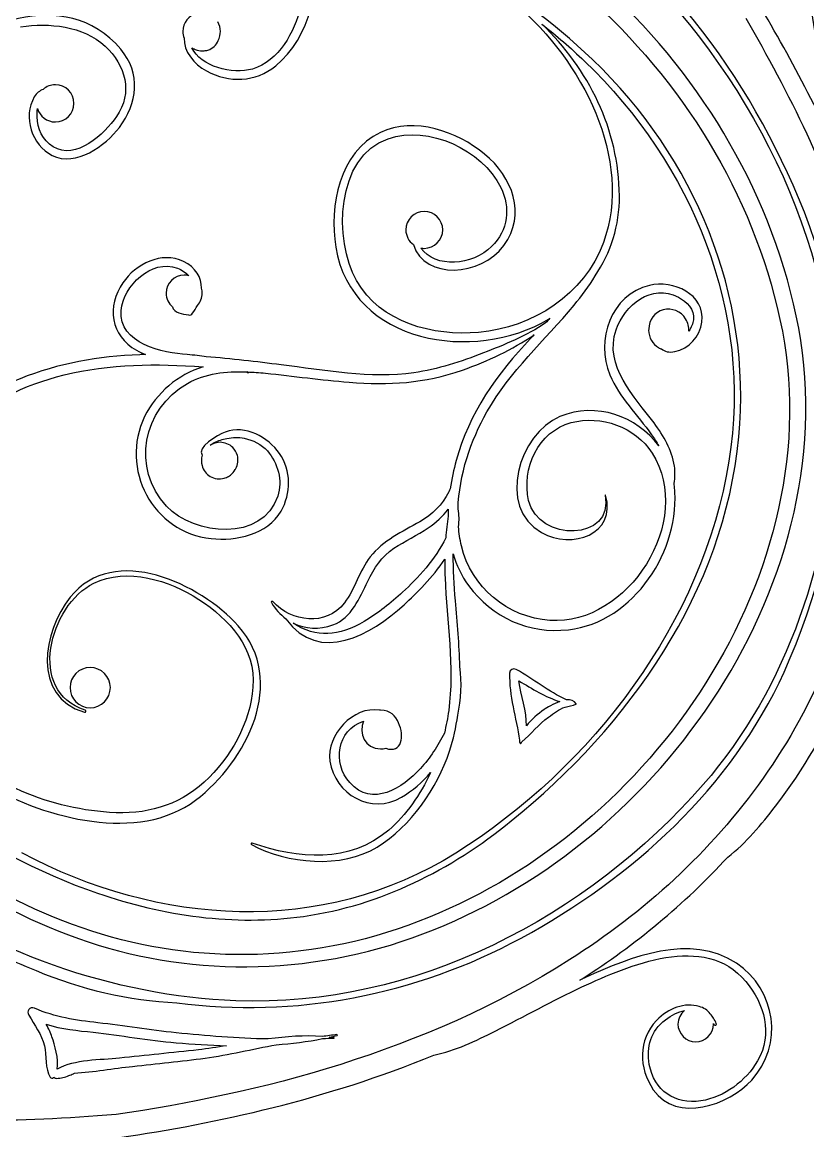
# Model space of a CAD drawing. Extents: x 0 to 115, y 0 to 123.
# Drawn here: x 73.12 to 88.51, y 69.19 to 90.92 of the extents above; entities that cross this region are included whole.
import ezdxf

# ---------------------------------------------------------------- set-up
doc = ezdxf.new("R2010")
doc.units = 0
doc.layers.add('ink_ext_XXXXXX', color=7, linetype='CONTINUOUS')

msp = doc.modelspace()

# ---------------------------------------------------------------- linework, layer by layer
at = {"layer": 'ink_ext_XXXXXX', "color": 7}
for points in [[(76.925661, 90.818383), (76.925661, 90.818383)], [(81.467675, 81.373464), (81.467675, 81.373464)], [(82.860794, 76.822277), (82.860794, 76.822277)], [(79.285391, 71.077997), (79.285391, 71.077997)]]:
    msp.add_lwpolyline(points, dxfattribs=at)
for points in [[(88.5384, 95.488455), (88.128472, 92.876489), (88.638941, 90.094483), (89.396355, 87.603166)], [(88.333083, 84.923466), (87.363297, 90.042625), (82.825869, 94.175064), (77.901797, 94.730689)], [(77.855936, 94.351452), (82.610675, 93.838514), (87.054616, 89.828136), (88.012055, 84.863141)], [(88.331672, 87.475814), (87.213719, 90.117061), (85.385272, 92.492666), (82.84633, 93.897427)], [(63.04315, 83.571975), (65.445919, 87.96935), (69.105636, 92.005833), (74.037469, 93.024655)], [(78.088064, 90.066966), (78.736116, 90.601425), (79.10865, 91.716908), (78.521627, 92.427755)], [(84.29413, 90.188322), (83.508847, 90.943619), (82.628666, 91.581794), (81.683222, 92.085561)], [(85.130566, 92.03335), (87.514991, 89.713836), (89.158583, 86.335636), (89.051691, 82.974722)], [(75.050647, 90.390464), (73.946452, 91.685864), (72.141641, 90.826497), (71.054027, 90.002408)], [(76.5369, 91.096372), (76.378502, 91.052627), (76.265966, 90.904461), (76.265966, 90.740419)], [(78.573133, 91.210319), (78.456011, 90.728777), (78.146625, 90.155514), (77.633333, 90.002408)], [(82.799058, 91.253711), (84.081052, 90.185147), (85.102344, 88.226172), (84.505091, 86.60163)], [(89.448919, 87.426072), (88.972669, 88.728527), (88.329555, 89.936439), (87.670214, 91.073441)], [(73.088497, 90.826497), (73.647297, 90.913986), (74.306286, 90.851544), (74.743025, 90.450436)], [(77.003625, 90.740419), (77.003625, 90.807447), (76.986339, 90.869183), (76.953177, 90.926686)], [(84.820122, 87.514266), (84.813066, 88.813194), (84.21405, 90.005936), (83.298591, 90.883294)], [(83.298591, 90.883294), (83.587164, 90.656811), (83.866211, 90.415158), (84.133264, 90.158336)], [(87.295211, 90.9983), (88.133058, 89.540975), (88.938802, 87.986283), (89.405527, 86.289775)], [(76.265966, 90.740419), (76.265966, 90.6935), (76.275139, 90.649402), (76.291366, 90.608833)], [(76.925661, 90.818383), (76.926366, 90.817677), (76.927072, 90.816266), (76.927777, 90.815914)], [(76.92813, 90.81415), (76.927777, 90.815914), (76.926366, 90.816972), (76.925661, 90.818383)], [(76.927777, 90.815914), (76.927777, 90.814855), (76.92813, 90.814855), (76.92813, 90.81415)], [(76.958116, 90.559444), (76.988455, 90.615889), (77.003625, 90.682916), (77.003625, 90.740419)], [(74.743025, 90.450436), (75.147308, 90.078608), (75.294064, 89.54168), (74.965275, 89.068605)], [(76.291366, 90.608833), (76.281841, 90.355186), (76.481866, 90.093425), (76.727752, 89.963602)], [(77.633333, 90.002408), (77.233636, 89.884227), (76.615569, 90.054972), (76.444119, 90.419744)], [(76.444119, 90.419744), (76.450469, 90.414452), (76.457525, 90.409866), (76.465639, 90.404927)], [(76.465639, 90.404927), (76.49245, 90.393286), (76.519966, 90.381644), (76.547483, 90.370355)], [(76.75915, 90.373883), (76.851577, 90.403164), (76.925308, 90.468075), (76.958116, 90.559444)], [(75.02313, 88.857997), (75.379436, 89.321194), (75.452108, 89.919505), (75.050647, 90.390464)], [(76.547483, 90.370355), (76.592639, 90.358361), (76.638852, 90.355186), (76.684714, 90.361536)], [(76.684714, 90.361536), (76.709055, 90.362241), (76.733397, 90.365064), (76.75915, 90.373883)], [(87.159039, 82.789866), (87.420094, 85.575047), (86.29685, 88.263566), (84.29413, 90.188322)], [(76.727752, 89.963602), (77.176839, 89.7283), (77.68625, 89.735355), (78.088064, 90.066966)], [(84.133264, 90.158336), (86.247814, 88.126336), (87.43738, 85.258605), (86.966422, 82.316439)], [(73.53088, 89.603769), (73.461736, 89.5759), (73.399294, 89.527922), (73.357314, 89.457014)], [(73.769358, 89.693727), (73.678694, 89.693727), (73.595086, 89.660214), (73.53088, 89.603769)], [(74.13413, 89.329308), (74.13413, 89.528627), (73.968325, 89.693727), (73.769358, 89.693727)], [(73.357314, 89.457014), (73.125891, 89.064725), (73.308277, 88.510158), (73.705152, 88.30978)], [(73.769358, 88.964536), (73.968325, 88.964536), (74.13413, 89.130341), (74.13413, 89.329308)], [(73.410936, 89.066136), (73.410936, 89.117641), (73.410936, 89.173027), (73.41905, 89.227002)], [(73.41905, 89.227002), (73.464558, 89.076366), (73.605316, 88.964536), (73.769358, 88.964536)], [(73.724555, 88.479466), (73.525589, 88.607877), (73.412347, 88.827658), (73.410936, 89.066136)], [(74.965275, 89.068605), (74.735969, 88.738758), (74.168702, 88.194069), (73.724555, 88.479466)], [(82.179227, 88.334122), (81.638066, 88.777211), (80.812214, 89.077072), (80.136291, 88.758161)], [(80.290455, 88.6361), (81.083147, 88.905622), (82.128427, 88.425844), (82.496022, 87.681836)], [(73.705152, 88.30978), (74.175758, 88.071302), (74.751139, 88.504514), (75.02313, 88.857997)], [(80.136291, 88.758161), (79.338661, 88.381041), (79.131933, 87.310008), (79.262814, 86.513436)], [(79.670272, 85.856564), (79.221539, 86.653136), (79.258933, 88.286144), (80.290455, 88.6361)], [(82.556347, 86.541658), (83.00508, 87.151964), (82.7218, 87.889975), (82.179227, 88.334122)], [(82.496022, 87.681836), (82.69393, 87.282491), (82.637839, 86.841872), (82.317164, 86.521197)], [(84.342461, 85.945464), (84.651141, 86.397725), (84.824002, 86.936769), (84.820122, 87.514266)], [(88.045922, 78.182589), (89.371661, 81.118052), (89.601319, 84.476497), (88.331672, 87.475814)], [(80.997775, 87.209819), (80.800219, 87.209819), (80.636177, 87.04613), (80.636177, 86.848927)], [(81.359019, 86.848927), (81.359019, 87.04613), (81.194272, 87.209819), (80.997775, 87.209819)], [(80.636177, 86.848927), (80.636177, 86.731805), (80.69368, 86.626325), (80.782933, 86.55965)], [(80.997775, 86.486977), (81.194272, 86.486977), (81.359019, 86.651725), (81.359019, 86.848927)], [(79.262814, 86.513436), (79.577139, 84.602086), (81.981319, 84.239783), (83.43053, 85.09668)], [(80.782933, 86.55965), (81.006594, 85.868558), (82.107261, 85.931), (82.556347, 86.541658)], [(82.317164, 86.521197), (81.943925, 86.147252), (81.206619, 86.08975), (80.930394, 86.493327)], [(80.930394, 86.493327), (80.951561, 86.489094), (80.974491, 86.486977), (80.997775, 86.486977)], [(84.505091, 86.60163), (84.129736, 85.580691), (83.125377, 84.933344), (82.062105, 84.839152)], [(75.058408, 85.269541), (75.104622, 85.752847), (75.647547, 86.287305), (76.161191, 86.095747)], [(76.282194, 86.22945), (75.850041, 86.437941), (75.340277, 86.177239), (75.090864, 85.812114)], [(76.161191, 86.095747), (76.245152, 86.065408), (76.32488, 86.014961), (76.384147, 85.949697)], [(76.632855, 85.704516), (76.630739, 85.917241), (76.522436, 86.114091), (76.282194, 86.22945)], [(76.292777, 85.962044), (76.099455, 85.962044), (75.938236, 85.801177), (75.938236, 85.608561)], [(76.384147, 85.949697), (76.354514, 85.958164), (76.324175, 85.962044), (76.292777, 85.962044)], [(82.062105, 84.839152), (81.174164, 84.759777), (80.13735, 85.026477), (79.670272, 85.856564)], [(83.931122, 85.371847), (84.087402, 85.559877), (84.22675, 85.750025), (84.342461, 85.945464)], [(86.435139, 85.042352), (86.505341, 85.591627), (85.870341, 85.87138), (85.407497, 85.760255)], [(75.090864, 85.812114), (74.77548, 85.347505), (74.844977, 84.778827), (75.360033, 84.488491)], [(76.646614, 85.608561), (76.646614, 85.641722), (76.642027, 85.673825), (76.632855, 85.704516)], [(85.407497, 85.760255), (84.653258, 85.579633), (84.34493, 84.68393), (84.632797, 84.005891)], [(84.756269, 84.8896), (84.921722, 85.374316), (85.448066, 85.805058), (85.974764, 85.529539)], [(75.938236, 85.608561), (75.938236, 85.501316), (75.987977, 85.404655), (76.06453, 85.339039)], [(76.551364, 85.369025), (76.609925, 85.432172), (76.646614, 85.516839), (76.646614, 85.608561)], [(85.974764, 85.529539), (86.139864, 85.443461), (86.291558, 85.292119), (86.270391, 85.088566)], [(76.354514, 84.403472), (75.891316, 84.436633), (74.996672, 84.618666), (75.058408, 85.269541)], [(76.06453, 85.339039), (76.087814, 85.222269), (76.262791, 85.197927), (76.374622, 85.181347)], [(76.374622, 85.181347), (76.410958, 85.176408), (76.4353, 85.185933), (76.457525, 85.215214)], [(76.457525, 85.215214), (76.494214, 85.26425), (76.525258, 85.316461), (76.551364, 85.369025)], [(82.223325, 83.280933), (82.679466, 84.087736), (83.34798, 84.66735), (83.931122, 85.371847)], [(85.679489, 85.281536), (85.51333, 85.235675), (85.395502, 85.0801), (85.39515, 84.907944)], [(86.117286, 85.103383), (86.02768, 85.251902), (85.849175, 85.328102), (85.679489, 85.281536)], [(83.374439, 85.026477), (83.00755, 84.774241), (82.557758, 84.594325), (82.15418, 84.436633)], [(83.460164, 85.11573), (83.431589, 85.085744), (83.402661, 85.055758), (83.374439, 85.026477)], [(83.43053, 85.09668), (83.440408, 85.10303), (83.449933, 85.109733), (83.460164, 85.11573)], [(85.905619, 84.462033), (86.183255, 84.511069), (86.399861, 84.762952), (86.435139, 85.042352)], [(86.16738, 84.985908), (86.156444, 85.02683), (86.139158, 85.067047), (86.117286, 85.103383)], [(86.18008, 84.862083), (86.182197, 84.903005), (86.178669, 84.944986), (86.16738, 84.985908)], [(86.270391, 85.088566), (86.263336, 85.01413), (86.228764, 84.934755), (86.18008, 84.862083)], [(81.742841, 84.101141), (82.250841, 84.278236), (82.716861, 84.500486), (83.150777, 84.795055)], [(83.150777, 84.795055), (83.126789, 84.769302), (83.1028, 84.745314), (83.078811, 84.720266)], [(85.499925, 83.06468), (85.111516, 83.582558), (84.512147, 84.173461), (84.756269, 84.8896)], [(85.39515, 84.907944), (85.39515, 84.899125), (85.394444, 84.889952), (85.393033, 84.881133)], [(85.393033, 84.881133), (85.393033, 84.810225), (85.41173, 84.743902), (85.447008, 84.681814)], [(88.012055, 84.863141), (88.4876, 82.394402), (87.740064, 79.814539), (86.386455, 77.77513)], [(86.631636, 77.613205), (88.025814, 79.696005), (88.816389, 82.348189), (88.333083, 84.923466)], [(83.078811, 84.720266), (82.432875, 84.044344), (81.865255, 83.241775), (81.622191, 82.327022)], [(85.447008, 84.681814), (85.481933, 84.622547), (85.528852, 84.576333), (85.588472, 84.540702)], [(85.588472, 84.540702), (85.606111, 84.530472), (85.625161, 84.522005), (85.644211, 84.514597)], [(75.421064, 84.402766), (73.838855, 84.34985), (72.173744, 83.824564), (71.169739, 82.530222)], [(75.360033, 84.488491), (75.417536, 84.454977), (75.475744, 84.428166), (75.535716, 84.404883)], [(75.535716, 84.404883), (75.497264, 84.404177), (75.459516, 84.404883), (75.421064, 84.402766)], [(76.725989, 84.363608), (76.608866, 84.382305), (76.486452, 84.3943), (76.354514, 84.403472)], [(78.190016, 84.204505), (77.703536, 84.263419), (77.215291, 84.324097), (76.725989, 84.363608)], [(82.15418, 84.436633), (81.716383, 84.265889), (81.259536, 84.116311), (80.793164, 84.048225)], [(85.644211, 84.514597), (85.704183, 84.46415), (85.791319, 84.441572), (85.905619, 84.462033)], [(73.940102, 84.005186), (74.84145, 84.224614), (75.751616, 84.232375), (76.663194, 84.164994)], [(76.663194, 84.164994), (76.170011, 84.009419), (75.749852, 83.660875), (75.517725, 83.188152)], [(80.793164, 84.048225), (79.942264, 83.923694), (79.03633, 84.103258), (78.190016, 84.204505)], [(79.525986, 83.863722), (80.306683, 83.799164), (80.996364, 83.841144), (81.742841, 84.101141)], [(70.661739, 80.961419), (71.066022, 82.550683), (72.367772, 83.622775), (73.940102, 84.005186)], [(76.357336, 83.837969), (76.717522, 84.041875), (77.111222, 84.078916), (77.514094, 84.065864)], [(77.514094, 84.065864), (77.526441, 84.059161), (77.539141, 84.052105), (77.551136, 84.04505)], [(77.553958, 84.049283), (77.546197, 84.054575), (77.53773, 84.059514), (77.528911, 84.065158)], [(77.528911, 84.065158), (77.647091, 84.060925), (77.765625, 84.052105), (77.884864, 84.04258)], [(77.551136, 84.04505), (77.554664, 84.043286), (77.55678, 84.047519), (77.553958, 84.049283)], [(77.884864, 84.04258), (78.43308, 83.978375), (78.980944, 83.908877), (79.525986, 83.863722)], [(84.632797, 84.005891), (84.823297, 83.557511), (85.173958, 83.227311), (85.449477, 82.835022)], [(75.946702, 81.434494), (75.257727, 82.173916), (75.473275, 83.339847), (76.357336, 83.837969)], [(85.590589, 82.614889), (85.161258, 83.195914), (84.367155, 83.487308), (83.653486, 83.189564)], [(81.657822, 81.378755), (81.678989, 82.044447), (81.907236, 82.72178), (82.223325, 83.280933)], [(75.517725, 83.188152), (75.022777, 82.178855), (75.675769, 80.913089), (76.824766, 80.797377)], [(78.160383, 82.468133), (77.934958, 82.789161), (77.496808, 83.031166), (77.0957, 82.886175)], [(83.653486, 83.189564), (82.85268, 82.856189), (82.408886, 81.414386), (83.295064, 80.915205)], [(83.041769, 81.546325), (82.898541, 82.170389), (83.227683, 82.900286), (83.875736, 83.070325)], [(83.875736, 83.070325), (84.460289, 83.224136), (85.131272, 82.992361), (85.461472, 82.472719)], [(85.8968, 82.22013), (85.846352, 82.534808), (85.689366, 82.812091), (85.499925, 83.06468)], [(77.0957, 82.886175), (76.943652, 82.830436), (76.522083, 82.577494), (76.645908, 82.43215)], [(85.449477, 82.835022), (85.500277, 82.763761), (85.547197, 82.69003), (85.590589, 82.614889)], [(89.051691, 82.974722), (88.971964, 80.468941), (88.126002, 77.879905), (86.461244, 75.976316)], [(76.803952, 82.627941), (76.823708, 82.649461), (76.849814, 82.666394), (76.88368, 82.678389)], [(76.859691, 82.656164), (76.840289, 82.649461), (76.821591, 82.638877), (76.803952, 82.627941)], [(76.99798, 82.685091), (76.949297, 82.685091), (76.90273, 82.675214), (76.859691, 82.656164)], [(76.88368, 82.678389), (76.96235, 82.717547), (77.044547, 82.745064), (77.130272, 82.76235)], [(77.244925, 82.582786), (77.179308, 82.64805), (77.089702, 82.685091), (76.99798, 82.685091)], [(77.130272, 82.76235), (77.240691, 82.782458), (77.35993, 82.792689), (77.471408, 82.766583)], [(77.334883, 82.428975), (77.318655, 82.488241), (77.287964, 82.539747), (77.244925, 82.582786)], [(77.471408, 82.766583), (77.642858, 82.727072), (77.805489, 82.651577), (77.922964, 82.515052)], [(82.699575, 75.263), (85.01415, 77.134486), (86.8747, 79.756683), (87.159039, 82.789866)], [(76.645908, 82.43215), (76.625094, 82.36618), (76.626505, 82.288216), (76.643791, 82.227539)], [(77.304544, 82.168977), (77.352169, 82.240591), (77.356402, 82.3496), (77.334883, 82.428975)], [(77.922964, 82.515052), (78.126869, 82.279397), (78.229527, 81.934733), (78.126869, 81.630286)], [(78.190016, 81.333247), (78.38863, 81.678264), (78.394627, 82.134758), (78.160383, 82.468133)], [(85.461472, 82.472719), (86.299319, 81.150155), (84.993336, 79.090991), (83.4584, 79.195061)], [(76.643791, 82.227539), (76.66778, 82.139344), (76.725989, 82.063144), (76.805011, 82.017283)], [(77.200827, 82.044447), (77.238575, 82.072316), (77.270677, 82.107241), (77.295019, 82.149575)], [(77.295019, 82.149575), (77.298194, 82.155572), (77.302075, 82.162275), (77.304544, 82.168977)], [(81.622191, 82.327022), (81.574566, 82.149222), (81.535408, 81.964366), (81.506833, 81.775983)], [(86.966422, 82.316439), (86.46195, 79.167897), (84.28778, 76.308633), (81.613725, 74.633997)], [(85.892214, 81.878994), (85.909147, 81.990119), (85.915497, 82.103008), (85.8968, 82.22013)], [(76.805011, 82.017283), (76.886855, 81.969305), (76.985986, 81.956605), (77.077002, 81.981652)], [(77.077002, 81.981652), (77.106989, 81.990119), (77.134505, 82.002114), (77.160964, 82.017283)], [(77.160964, 82.017283), (77.175075, 82.025044), (77.187422, 82.034569), (77.200827, 82.044447)], [(81.476847, 81.713541), (81.341733, 81.458836), (81.163933, 81.270452), (80.913108, 81.12793)], [(81.506833, 81.775983), (81.497661, 81.755169), (81.488136, 81.734355), (81.476847, 81.713541)], [(83.82035, 79.011969), (85.112222, 79.158019), (86.026975, 80.583594), (85.899975, 81.82255)], [(85.899975, 81.82255), (85.897152, 81.8416), (85.894683, 81.859591), (85.892214, 81.878994)], [(78.126869, 81.630286), (77.82348, 80.728939), (76.491391, 80.850294), (75.946702, 81.434494)], [(84.5379, 81.648983), (84.725577, 80.741991), (83.230858, 80.72153), (83.041769, 81.546325)], [(83.295064, 80.915205), (83.886319, 80.582183), (84.768969, 80.875694), (84.549189, 81.651805)], [(84.549189, 81.651805), (84.547072, 81.659214), (84.536489, 81.656039), (84.5379, 81.648983)], [(76.824766, 80.797377), (77.30525, 80.748341), (77.928608, 80.879222), (78.190016, 81.333247)], [(81.075739, 81.011514), (81.220377, 81.111702), (81.361489, 81.229177), (81.467675, 81.373464)], [(81.467675, 81.373464), (81.465205, 81.327955), (81.4645, 81.2828), (81.464147, 81.237291)], [(81.666641, 81.031622), (81.684986, 81.148744), (81.68428, 81.265161), (81.657822, 81.378755)], [(80.913108, 81.12793), (80.565269, 80.930727), (80.188855, 80.7621), (79.93803, 80.439661)], [(81.464147, 81.237291), (81.443333, 81.09618), (81.427105, 80.955069), (81.416169, 80.812547)], [(80.403344, 80.60723), (80.61995, 80.754339), (80.859839, 80.863347), (81.075739, 81.011514)], [(81.723791, 80.658736), (81.695922, 80.781502), (81.677225, 80.906033), (81.666641, 81.031622)], [(89.651766, 81.005869), (89.367427, 79.242686), (88.655522, 77.547941), (87.635289, 76.102964)], [(77.349347, 79.089933), (76.617686, 79.906261), (74.922941, 80.725764), (74.059341, 79.647322)], [(81.416169, 80.812547), (81.222847, 80.396269), (80.866189, 80.01915), (80.573383, 79.749627)], [(83.4584, 79.195061), (82.632194, 79.251505), (81.91288, 79.843466), (81.723791, 80.658736)], [(79.93803, 80.439661), (79.724247, 80.164847), (79.643108, 79.810658), (79.431794, 79.536197)], [(79.890758, 79.961647), (80.017405, 80.21988), (80.159927, 80.442836), (80.403344, 80.60723)], [(81.606316, 79.581), (81.580916, 79.888622), (81.565041, 80.194833), (81.562572, 80.498222)], [(81.562572, 80.498222), (81.626072, 80.279147), (81.723791, 80.068891), (81.865608, 79.877333)], [(74.52148, 79.922841), (75.172708, 80.242458), (76.009144, 79.97858), (76.580644, 79.606752)], [(80.6009, 79.501977), (80.840436, 79.720347), (81.167108, 80.039964), (81.398177, 80.394152)], [(81.398177, 80.394152), (81.396766, 80.276677), (81.398177, 80.157791), (81.403469, 80.037141)], [(81.403469, 80.037141), (81.441569, 79.174247), (81.590441, 78.28948), (81.475083, 77.427291)], [(74.351441, 77.438227), (73.20703, 77.791711), (73.650472, 79.494922), (74.52148, 79.922841)], [(79.20778, 79.106514), (79.574316, 79.244802), (79.731302, 79.637091), (79.890758, 79.961647)], [(81.865608, 79.877333), (82.329158, 79.249741), (83.041064, 78.923775), (83.82035, 79.011969)], [(74.059341, 79.647322), (73.523825, 78.977397), (73.303339, 77.704222), (74.339094, 77.393777)], [(76.580644, 79.606752), (77.178602, 79.216227), (77.699302, 78.649666), (77.640741, 77.88555)], [(78.028444, 79.563008), (78.015039, 79.577119), (77.993166, 79.558775), (78.001986, 79.542547)], [(78.001986, 79.542547), (78.076422, 79.4159), (78.173436, 79.309714), (78.285619, 79.228222)], [(79.431794, 79.536197), (79.074783, 79.073), (78.396391, 79.160136), (78.028444, 79.563008)], [(80.573383, 79.749627), (80.338786, 79.534433), (80.094664, 79.335819), (79.819497, 79.1746)], [(81.696275, 78.287716), (81.68428, 78.718105), (81.640889, 79.149905), (81.606316, 79.581)], [(78.286677, 79.222225), (78.944608, 78.324405), (79.9532, 78.912133), (80.6009, 79.501977)], [(78.285619, 79.228222), (78.285266, 79.226458), (78.285619, 79.224341), (78.286677, 79.222225)], [(79.819497, 79.1746), (79.317494, 78.881089), (78.888869, 78.839461), (78.428141, 79.141439)], [(78.428141, 79.141439), (78.661327, 79.026433), (78.938611, 79.005266), (79.20778, 79.106514)], [(76.516439, 75.671516), (77.51868, 76.434575), (78.324072, 78.001261), (77.349347, 79.089933)], [(68.721814, 78.427064), (70.022858, 76.304752), (72.255941, 74.647755), (74.596269, 73.846597)], [(74.45163, 78.271841), (74.236436, 78.271841), (74.056519, 78.09263), (74.056519, 77.877083)], [(74.846741, 77.877083), (74.846741, 78.09263), (74.66753, 78.271841), (74.45163, 78.271841)], [(81.65253, 77.33698), (81.719205, 77.649894), (81.734375, 77.973744), (81.696275, 78.287716)], [(82.799058, 78.235152), (82.741202, 78.267961), (82.672411, 78.225275), (82.669941, 78.161069)], [(83.780486, 77.634725), (83.436527, 77.803352), (83.131727, 78.044652), (82.799058, 78.235152)], [(82.669941, 78.161069), (82.653008, 77.725036), (82.797294, 77.279477), (82.864675, 76.846972)], [(82.896777, 72.967827), (85.05225, 74.135169), (87.02463, 75.920225), (88.045922, 78.182589)], [(74.056519, 77.877083), (74.056519, 77.661536), (74.236436, 77.481619), (74.45163, 77.481619)], [(74.45163, 77.481619), (74.66753, 77.481619), (74.846741, 77.661536), (74.846741, 77.877083)], [(77.640741, 77.88555), (77.586414, 77.182816), (77.204708, 76.495605), (76.686125, 76.026411)], [(82.851269, 78.009375), (83.115852, 77.856269), (83.365972, 77.691169), (83.654191, 77.60368)], [(82.996614, 77.12743), (83.00755, 77.412122), (82.8869, 77.726447), (82.851269, 78.009375)], [(87.880469, 75.553689), (88.42798, 76.27265), (88.87883, 77.056522), (89.265475, 77.872144)], [(86.386455, 77.77513), (85.032847, 75.719141), (83.062936, 74.120705), (80.877125, 73.291677)], [(80.968141, 73.050377), (83.213219, 73.888577), (85.23393, 75.513119), (86.631636, 77.613205)], [(83.654191, 77.60368), (83.524722, 77.559936), (83.396311, 77.48303), (83.344805, 77.445283)], [(83.969927, 77.556761), (83.937119, 77.626964), (83.865152, 77.64425), (83.780486, 77.634725)], [(74.339094, 77.393777), (74.367316, 77.385311), (74.379664, 77.429408), (74.351441, 77.438227)], [(80.121475, 77.433641), (79.609594, 77.526069), (79.074783, 76.947866), (79.147808, 76.437044)], [(80.141583, 77.433994), (80.13488, 77.433994), (80.128177, 77.433641), (80.121475, 77.433641)], [(80.489069, 77.184227), (80.445325, 77.322516), (80.329614, 77.433994), (80.141583, 77.433994)], [(81.475083, 77.427291), (81.455327, 77.281947), (81.4264, 77.13378), (81.390064, 76.984908)], [(83.344805, 77.445283), (83.230152, 77.360616), (83.094686, 77.253725), (82.996614, 77.12743)], [(83.430177, 77.299233), (83.531425, 77.372611), (83.6362, 77.45375), (83.755791, 77.495377)], [(83.755791, 77.495377), (83.824583, 77.519014), (83.906075, 77.516191), (83.968869, 77.552527)], [(83.968869, 77.552527), (83.970633, 77.553233), (83.970633, 77.554644), (83.969927, 77.556761)], [(79.539039, 76.015122), (79.194375, 76.401766), (79.280452, 77.037825), (79.80715, 77.219505)], [(79.80715, 77.219505), (79.712252, 76.994433), (79.82373, 76.674464), (80.141583, 76.674464)], [(80.242477, 76.687516), (80.55398, 76.578508), (80.621714, 76.936577), (80.489069, 77.184227)], [(81.492016, 76.631777), (81.56998, 76.864964), (81.62078, 77.100619), (81.65253, 77.33698)], [(82.908419, 76.814164), (83.091511, 76.965505), (83.236502, 77.15918), (83.430177, 77.299233)], [(74.830161, 75.431275), (73.569333, 75.518058), (72.306741, 76.04793), (71.517577, 77.062166)], [(81.390064, 76.984908), (81.264475, 76.734436), (81.113486, 76.500191), (80.920869, 76.290289)], [(82.860794, 76.822277), (82.859736, 76.813105), (82.864675, 76.807108), (82.870672, 76.80358)], [(82.864675, 76.846972), (82.863616, 76.838858), (82.8615, 76.830391), (82.860794, 76.822277)], [(82.870672, 76.80358), (82.872083, 76.798289), (82.872789, 76.792644), (82.873847, 76.787352)], [(82.873847, 76.787352), (82.874905, 76.77818), (82.8869, 76.778886), (82.891486, 76.784883)], [(82.891486, 76.784883), (82.898541, 76.794761), (82.902775, 76.804286), (82.908419, 76.814164)], [(80.076319, 74.751825), (80.73178, 75.158225), (81.251069, 75.905761), (81.492016, 76.631777)], [(80.141583, 76.674464), (80.178625, 76.674464), (80.211433, 76.679755), (80.242477, 76.687516)], [(69.198416, 76.369311), (70.457127, 74.956789), (72.161044, 73.698783), (74.219855, 72.95795)], [(74.291469, 73.166089), (72.274991, 73.87623), (70.577777, 75.1106), (69.334236, 76.487491)], [(79.147808, 76.437044), (79.242352, 75.785464), (79.959902, 75.378711), (80.549747, 75.727255)], [(80.920869, 76.290289), (80.572677, 75.909994), (79.980716, 75.520175), (79.539039, 76.015122)], [(81.118777, 76.211266), (80.9184, 75.779114), (80.644997, 75.380122), (80.301391, 75.0852)], [(80.549747, 75.727255), (80.771291, 75.85743), (80.96038, 76.02253), (81.118777, 76.211266)], [(87.635289, 76.102964), (86.613997, 74.6534), (85.288258, 73.462775), (83.851747, 72.546258)], [(72.469372, 75.949505), (73.57145, 75.322972), (75.398839, 74.821322), (76.516439, 75.671516)], [(76.686125, 76.026411), (76.158016, 75.54875), (75.535716, 75.382239), (74.830161, 75.431275)], [(86.461244, 75.976316), (84.18865, 73.377402), (80.807627, 71.601519), (77.306661, 71.738044)], [(86.942433, 74.553916), (87.302972, 74.836139), (87.603891, 75.189269), (87.880469, 75.553689)], [(78.630283, 73.39363), (80.16275, 73.611294), (81.505069, 74.296389), (82.699575, 75.263)], [(80.301391, 75.0852), (79.535158, 74.427269), (78.521627, 74.514758), (77.626277, 74.829083)], [(77.626277, 74.829083), (77.609697, 74.83508), (77.598408, 74.807916), (77.614636, 74.79945)], [(77.614636, 74.79945), (78.298319, 74.421625), (79.389108, 74.324964), (80.076319, 74.751825)], [(81.613725, 74.633997), (78.980239, 72.985114), (75.790069, 73.212655), (73.112839, 74.636819)], [(84.091989, 72.171961), (85.117514, 72.828127), (86.09118, 73.6247), (86.942433, 74.553916)], [(77.306661, 71.738044), (74.907772, 71.83153), (72.445736, 72.70395), (70.521333, 74.137286)], [(74.596269, 73.846597), (75.886025, 73.404214), (77.272089, 73.201366), (78.630283, 73.39363)], [(70.117402, 72.327889), (71.015575, 73.336833), (72.360716, 72.763216), (73.392944, 72.330005)], [(80.877125, 73.291677), (78.693783, 72.44113), (76.306889, 72.457711), (74.291469, 73.166089)], [(74.219855, 72.95795), (76.273727, 72.221702), (78.726591, 72.189952), (80.968141, 73.050377)], [(84.086697, 72.009683), (84.996864, 72.43478), (86.49123, 73.083186), (87.295211, 72.119044)], [(87.111061, 72.474997), (86.221002, 73.073661), (85.026497, 72.595647), (84.1569, 72.195597)], [(76.147786, 71.698886), (78.453894, 71.39338), (80.829147, 71.848111), (82.896777, 72.967827)], [(83.851747, 72.546258), (80.9565, 70.710755), (77.738108, 69.918416), (74.958219, 69.5099)], [(87.411627, 70.184764), (88.040277, 70.876561), (87.89705, 71.946536), (87.111061, 72.474997)], [(73.392944, 72.330005), (74.261836, 71.96488), (75.202341, 71.746158), (76.147786, 71.698886)], [(84.1569, 72.195597), (84.118447, 72.177958), (84.080347, 72.158908), (84.0426, 72.140564)], [(84.0426, 72.140564), (84.05918, 72.151147), (84.075761, 72.161377), (84.091989, 72.171961)], [(82.38913, 71.145377), (82.956044, 71.431833), (83.511316, 71.740866), (84.086697, 72.009683)], [(87.295211, 72.119044), (87.661041, 71.680189), (87.833902, 71.083641), (87.528397, 70.562589)], [(86.381164, 71.623744), (86.111289, 71.715466), (85.771564, 71.591289), (85.545786, 71.3514)], [(73.361547, 71.5927), (73.268061, 71.633975), (73.193272, 71.528847), (73.251127, 71.459702)], [(74.604383, 71.308008), (74.170114, 71.35775), (73.764419, 71.416311), (73.361547, 71.5927)], [(85.723586, 71.366922), (85.838944, 71.455469), (85.968414, 71.521791), (86.097177, 71.550719)], [(86.097177, 71.550719), (86.018861, 71.486161), (85.967002, 71.3895), (85.967002, 71.281902)], [(86.600944, 71.479811), (86.549439, 71.552836), (86.471475, 71.606458), (86.381164, 71.623744)], [(73.251127, 71.459702), (73.356608, 71.248036), (73.49913, 71.096341), (73.55628, 70.852572)], [(73.702683, 71.029314), (73.673755, 71.106572), (73.638125, 71.197941), (73.591205, 71.281197)], [(73.591205, 71.281197), (73.883658, 71.178891), (74.215622, 71.155255), (74.511955, 71.121389)], [(76.134733, 71.111511), (75.6225, 71.162311), (75.115558, 71.249094), (74.604383, 71.308008)], [(85.545786, 71.3514), (85.187011, 70.971105), (85.18948, 70.421477), (85.484402, 69.99638)], [(85.406086, 70.492386), (85.344702, 70.843752), (85.432897, 71.141497), (85.723586, 71.366922)], [(85.967002, 71.281902), (85.967002, 71.091755), (86.1254, 70.933358), (86.314841, 70.933358)], [(86.314841, 70.933358), (86.505341, 70.933358), (86.664444, 71.091755), (86.664444, 71.281902)], [(86.718772, 71.293897), (86.686669, 71.368686), (86.646805, 71.429364), (86.600944, 71.479811)], [(86.664444, 71.281902), (86.664444, 71.286841), (86.663033, 71.290722), (86.663033, 71.294955)], [(86.663033, 71.294955), (86.667619, 71.286841), (86.672558, 71.27908), (86.677497, 71.270261)], [(86.677497, 71.270261), (86.691961, 71.242039), (86.730414, 71.26638), (86.718772, 71.293897)], [(74.511955, 71.121389), (75.053469, 71.060005), (75.591102, 70.964402), (76.134733, 70.917483)], [(77.940602, 70.989802), (77.333119, 70.997211), (76.720697, 71.053302), (76.134733, 71.111511)], [(78.99823, 71.038839), (78.648627, 71.06565), (78.294791, 71.038133), (77.940602, 70.989802)], [(79.285391, 71.077997), (79.190847, 71.062122), (79.094539, 71.049775), (78.99823, 71.038839)], [(79.136872, 71.024727), (79.188025, 71.035664), (79.23953, 71.046952), (79.291036, 71.0593)], [(79.291036, 71.0593), (79.30303, 71.062827), (79.297386, 71.079761), (79.285391, 71.077997)], [(81.18263, 70.671597), (81.604905, 70.760497), (82.007777, 70.953114), (82.38913, 71.145377)], [(73.55628, 70.852572), (73.597908, 70.670891), (73.565452, 70.399958), (73.668464, 70.240855)], [(73.804283, 70.399958), (73.837091, 70.603864), (73.760186, 70.876561), (73.702683, 71.029314)], [(76.134733, 70.917483), (76.46458, 70.888555), (76.794075, 70.866683), (77.122864, 70.858922)], [(77.122864, 70.858922), (76.938714, 70.82823), (76.755622, 70.799655), (76.573589, 70.778489)], [(76.703058, 70.615505), (77.167314, 70.6783), (77.630864, 70.79013), (78.097236, 70.877972)], [(78.097236, 70.877972), (78.400625, 70.899491), (78.702955, 70.937944), (79.004933, 70.997916)], [(79.004933, 70.997916), (79.079722, 71.00215), (79.154158, 71.004619), (79.228241, 71.004619)], [(79.2293, 71.013086), (79.198608, 71.018025), (79.167916, 71.020847), (79.136872, 71.024727)], [(79.228241, 71.004619), (79.23318, 71.004619), (79.234239, 71.01238), (79.2293, 71.013086)], [(75.024189, 69.056227), (76.944358, 69.340919), (79.077252, 69.80588), (81.18263, 70.671597)], [(76.573589, 70.778489), (76.05818, 70.718869), (75.541361, 70.671597), (75.025952, 70.6148)], [(75.025952, 70.6148), (74.64848, 70.574583), (74.145419, 70.5894), (73.804283, 70.399958)], [(74.141186, 70.319525), (74.522891, 70.342808), (74.90883, 70.414422), (75.283833, 70.45358)], [(75.283833, 70.45358), (75.757614, 70.502616), (76.230689, 70.553064), (76.703058, 70.615505)], [(86.4175, 69.777658), (85.910558, 69.700752), (85.495691, 69.976625), (85.406086, 70.492386)], [(87.528397, 70.562589), (87.295211, 70.165714), (86.879286, 69.847508), (86.4175, 69.777658)], [(73.668464, 70.240855), (73.682222, 70.219336), (73.717147, 70.210516), (73.735491, 70.232389)], [(73.735491, 70.232389), (73.737608, 70.234858), (73.739372, 70.238033), (73.741136, 70.240855)], [(73.741136, 70.240855), (73.752777, 70.22745), (73.771122, 70.21863), (73.794758, 70.21863)], [(73.794758, 70.21863), (73.877661, 70.21863), (73.956683, 70.240855), (74.033236, 70.271547)], [(74.033236, 70.271547), (74.063575, 70.283541), (74.093914, 70.296594), (74.123194, 70.309647)], [(74.123194, 70.309647), (74.13025, 70.312469), (74.135894, 70.31635), (74.141186, 70.319525)], [(85.484402, 69.99638), (85.9476, 69.328219), (86.967127, 69.696872), (87.411627, 70.184764)], [(74.958219, 69.5099), (73.026055, 69.347269), (71.250172, 69.367025), (69.750161, 69.420294)]]:
    msp.add_open_spline(points, degree=3, dxfattribs=at)

doc.saveas('drawing.dxf')
